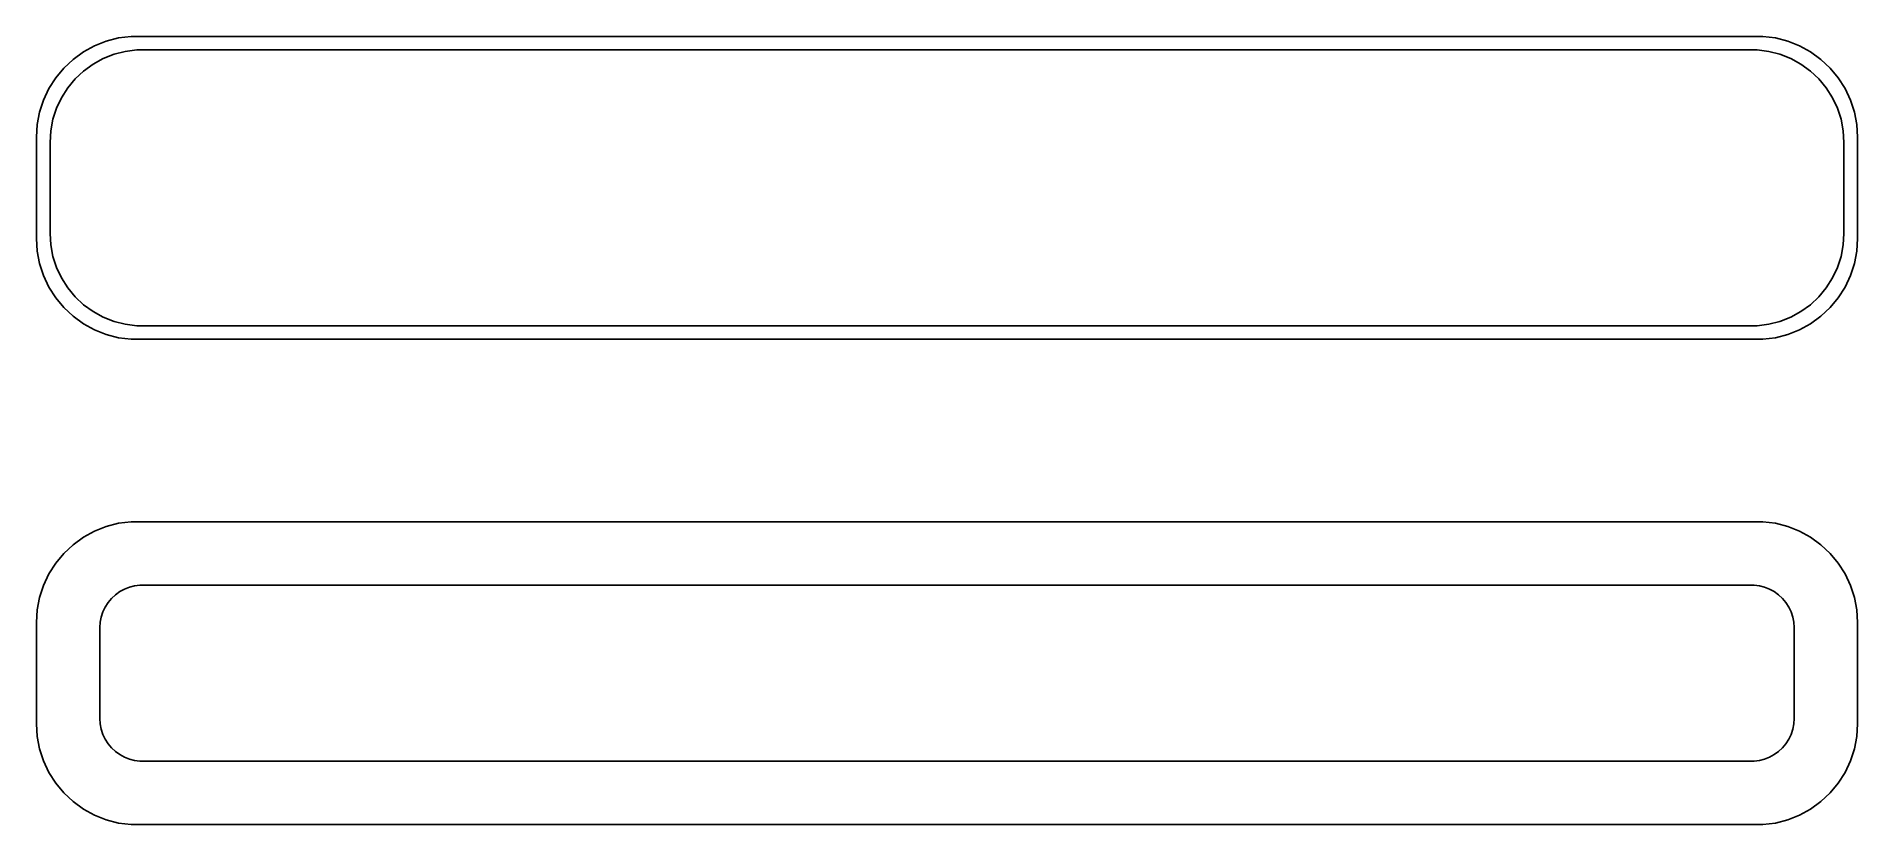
# Model space of a CAD drawing. Header units: metres. Extents: x -45 to 45, y 40.5 to 79.5.
import ezdxf

# ---------------------------------------------------------------- set-up
doc = ezdxf.new("R2010")
doc.units = ezdxf.units.M

msp = doc.modelspace()

# ---------------------------------------------------------------- linework, layer by layer
for p, q in [((-41.5451, 79.2553), (-42.1289, 79.0241)), ((-40.9369, 79.4114), (-41.5451, 79.2553)), ((-40.3139, 79.4901), (-40.9369, 79.4114)), ((40.3139, 79.4901), (-40.3139, 79.4901)), ((40.9369, 79.4114), (40.3139, 79.4901)), ((41.5451, 79.2553), (40.9369, 79.4114)), ((42.1289, 79.0241), (41.5451, 79.2553)), ((-43.1871, 78.3526), (-43.6448, 77.9227)), ((-42.6791, 78.7216), (-43.1871, 78.3526)), ((-42.1289, 79.0241), (-42.6791, 78.7216)), ((-42.2032, 78.1157), (-41.6994, 78.3927)), ((-41.6994, 78.3927), (-41.1648, 78.6044)), ((-41.1648, 78.6044), (-40.6079, 78.7473)), ((-40.6079, 78.7473), (-40.0375, 78.8194)), ((-40.0375, 78.8194), (40.0375, 78.8194)), ((40.0375, 78.8194), (40.6079, 78.7473)), ((40.6079, 78.7473), (41.1648, 78.6044)), ((41.1648, 78.6044), (41.6994, 78.3927)), ((41.6994, 78.3927), (42.2032, 78.1157)), ((42.6791, 78.7216), (42.1289, 79.0241)), ((43.1871, 78.3526), (42.6791, 78.7216)), ((43.6448, 77.9227), (43.1871, 78.3526)), ((-44.0451, 77.4389), (-44.3815, 76.9088)), ((-43.6448, 77.9227), (-44.0451, 77.4389)), ((-43.0875, 77.3842), (-42.6684, 77.7777)), ((-42.6684, 77.7777), (-42.2032, 78.1157)), ((42.2032, 78.1157), (42.6684, 77.7777)), ((42.6684, 77.7777), (43.0875, 77.3842)), ((44.0451, 77.4389), (43.6448, 77.9227)), ((44.3815, 76.9088), (44.0451, 77.4389)), ((-44.3815, 76.9088), (-44.6489, 76.3406)), ((-43.7621, 76.4557), (-43.454, 76.9411)), ((-43.454, 76.9411), (-43.0875, 77.3842)), ((43.0875, 77.3842), (43.454, 76.9411)), ((43.454, 76.9411), (43.7621, 76.4557)), ((44.6489, 76.3406), (44.3815, 76.9088)), ((-44.8429, 75.7434), (-44.9606, 75.1267)), ((-44.6489, 76.3406), (-44.8429, 75.7434)), ((-44.1846, 75.3886), (-44.0069, 75.9354)), ((-44.0069, 75.9354), (-43.7621, 76.4557)), ((43.7621, 76.4557), (44.0069, 75.9354)), ((44.0069, 75.9354), (44.1846, 75.3886)), ((44.8429, 75.7434), (44.6489, 76.3406)), ((44.9606, 75.1267), (44.8429, 75.7434)), ((-44.9606, 75.1267), (-45, 74.5)), ((-44.3284, 74.25), (-44.2923, 74.8238)), ((-44.2923, 74.8238), (-44.1846, 75.3886)), ((44.1846, 75.3886), (44.2923, 74.8238)), ((44.2923, 74.8238), (44.3284, 74.25)), ((45, 74.5), (44.9606, 75.1267)), ((-45, 74.5), (-45, 69.5)), ((-44.3284, 69.75), (-44.3284, 74.25)), ((44.3284, 74.25), (44.3284, 69.75)), ((45, 69.5), (45, 74.5)), ((-45, 69.5), (-44.9606, 68.8733)), ((-44.2923, 69.1762), (-44.3284, 69.75)), ((44.3284, 69.75), (44.2923, 69.1762)), ((44.9606, 68.8733), (45, 69.5)), ((-44.9606, 68.8733), (-44.8429, 68.2566)), ((-44.1846, 68.6114), (-44.2923, 69.1762)), ((-44.0069, 68.0646), (-44.1846, 68.6114)), ((44.1846, 68.6114), (44.0069, 68.0646)), ((44.2923, 69.1762), (44.1846, 68.6114)), ((44.8429, 68.2566), (44.9606, 68.8733)), ((-44.8429, 68.2566), (-44.6489, 67.6594)), ((-44.6489, 67.6594), (-44.3815, 67.0912)), ((-43.7621, 67.5443), (-44.0069, 68.0646)), ((-43.454, 67.0589), (-43.7621, 67.5443)), ((43.7621, 67.5443), (43.454, 67.0589)), ((44.0069, 68.0646), (43.7621, 67.5443)), ((44.3815, 67.0912), (44.6489, 67.6594)), ((44.6489, 67.6594), (44.8429, 68.2566)), ((-44.3815, 67.0912), (-44.0451, 66.5611)), ((-43.0875, 66.6158), (-43.454, 67.0589)), ((-42.6684, 66.2223), (-43.0875, 66.6158)), ((43.0875, 66.6158), (42.6684, 66.2223)), ((43.454, 67.0589), (43.0875, 66.6158)), ((44.0451, 66.5611), (44.3815, 67.0912)), ((-44.0451, 66.5611), (-43.6448, 66.0773)), ((-43.6448, 66.0773), (-43.1871, 65.6474)), ((-42.2032, 65.8843), (-42.6684, 66.2223)), ((-41.6994, 65.6073), (-42.2032, 65.8843)), ((42.2032, 65.8843), (41.6994, 65.6073)), ((42.6684, 66.2223), (42.2032, 65.8843)), ((43.1871, 65.6474), (43.6448, 66.0773)), ((43.6448, 66.0773), (44.0451, 66.5611)), ((-43.1871, 65.6474), (-42.6791, 65.2784)), ((-42.6791, 65.2784), (-42.1289, 64.9759)), ((-42.1289, 64.9759), (-41.5451, 64.7447)), ((-41.1648, 65.3956), (-41.6994, 65.6073)), ((-40.6079, 65.2527), (-41.1648, 65.3956)), ((-40.0375, 65.1806), (-40.6079, 65.2527)), ((40.0375, 65.1806), (-40.0375, 65.1806)), ((40.6079, 65.2527), (40.0375, 65.1806)), ((41.1648, 65.3956), (40.6079, 65.2527)), ((41.6994, 65.6073), (41.1648, 65.3956)), ((41.5451, 64.7447), (42.1289, 64.9759)), ((42.1289, 64.9759), (42.6791, 65.2784)), ((42.6791, 65.2784), (43.1871, 65.6474)), ((-41.5451, 64.7447), (-40.9369, 64.5886)), ((-40.9369, 64.5886), (-40.3139, 64.5099)), ((-40.3139, 64.5099), (40.3139, 64.5099)), ((40.3139, 64.5099), (40.9369, 64.5886)), ((40.9369, 64.5886), (41.5451, 64.7447)), ((-42.1289, 55.0241), (-42.6791, 54.7216)), ((-41.5451, 55.2553), (-42.1289, 55.0241)), ((-40.9369, 55.4114), (-41.5451, 55.2553)), ((-40.3139, 55.4901), (-40.9369, 55.4114)), ((40.3139, 55.4901), (-40.3139, 55.4901)), ((40.9369, 55.4114), (40.3139, 55.4901)), ((41.5451, 55.2553), (40.9369, 55.4114)), ((42.1289, 55.0241), (41.5451, 55.2553)), ((42.6791, 54.7216), (42.1289, 55.0241)), ((-43.1871, 54.3526), (-43.6448, 53.9227)), ((-42.6791, 54.7216), (-43.1871, 54.3526)), ((43.1871, 54.3526), (42.6791, 54.7216)), ((43.6448, 53.9227), (43.1871, 54.3526)), ((-44.0451, 53.4389), (-44.3815, 52.9088)), ((-43.6448, 53.9227), (-44.0451, 53.4389)), ((44.0451, 53.4389), (43.6448, 53.9227)), ((44.3815, 52.9088), (44.0451, 53.4389)), ((-44.6489, 52.3406), (-44.8429, 51.7434)), ((-44.3815, 52.9088), (-44.6489, 52.3406)), ((-40.6482, 52.1588), (-40.4019, 52.2564)), ((-40.4019, 52.2564), (-40.1453, 52.3223)), ((-40.1453, 52.3223), (-39.8825, 52.3555)), ((-39.8825, 52.3555), (39.8825, 52.3555)), ((39.8825, 52.3555), (40.1453, 52.3223)), ((40.1453, 52.3223), (40.4019, 52.2564)), ((40.4019, 52.2564), (40.6482, 52.1588)), ((44.6489, 52.3406), (44.3815, 52.9088)), ((44.8429, 51.7434), (44.6489, 52.3406)), ((-44.8429, 51.7434), (-44.9606, 51.1267)), ((-41.5987, 51.2663), (-41.4567, 51.49)), ((-41.4567, 51.49), (-41.2879, 51.6941)), ((-41.2879, 51.6941), (-41.0947, 51.8755)), ((-41.0947, 51.8755), (-40.8804, 52.0312)), ((-40.8804, 52.0312), (-40.6482, 52.1588)), ((40.6482, 52.1588), (40.8804, 52.0312)), ((40.8804, 52.0312), (41.0947, 51.8755)), ((41.0947, 51.8755), (41.2879, 51.6941)), ((41.2879, 51.6941), (41.4567, 51.49)), ((41.4567, 51.49), (41.5987, 51.2663)), ((44.9606, 51.1267), (44.8429, 51.7434)), ((-44.9606, 51.1267), (-45, 50.5)), ((-45, 50.5), (-45, 45.5)), ((-41.8596, 50.25), (-41.843, 50.5144)), ((-41.843, 50.5144), (-41.7934, 50.7746)), ((-41.7934, 50.7746), (-41.7115, 51.0266)), ((-41.7115, 51.0266), (-41.5987, 51.2663)), ((41.5987, 51.2663), (41.7115, 51.0266)), ((41.7115, 51.0266), (41.7934, 50.7746)), ((41.7934, 50.7746), (41.843, 50.5144)), ((41.843, 50.5144), (41.8596, 50.25)), ((45, 50.5), (44.9606, 51.1267)), ((45, 45.5), (45, 50.5)), ((-41.8596, 45.75), (-41.8596, 50.25)), ((41.8596, 50.25), (41.8596, 45.75)), ((-45, 45.5), (-44.9606, 44.8733)), ((-41.843, 45.4856), (-41.8596, 45.75)), ((-41.7934, 45.2254), (-41.843, 45.4856)), ((-41.7115, 44.9734), (-41.7934, 45.2254)), ((41.7934, 45.2254), (41.7115, 44.9734)), ((41.843, 45.4856), (41.7934, 45.2254)), ((41.8596, 45.75), (41.843, 45.4856)), ((44.9606, 44.8733), (45, 45.5)), ((-44.9606, 44.8733), (-44.8429, 44.2566)), ((-44.8429, 44.2566), (-44.6489, 43.6594)), ((-41.5987, 44.7337), (-41.7115, 44.9734)), ((-41.4567, 44.51), (-41.5987, 44.7337)), ((-41.2879, 44.3059), (-41.4567, 44.51)), ((-41.0947, 44.1245), (-41.2879, 44.3059)), ((-40.8804, 43.9688), (-41.0947, 44.1245)), ((41.0947, 44.1245), (40.8804, 43.9688)), ((41.2879, 44.3059), (41.0947, 44.1245)), ((41.4567, 44.51), (41.2879, 44.3059)), ((41.5987, 44.7337), (41.4567, 44.51)), ((41.7115, 44.9734), (41.5987, 44.7337)), ((44.6489, 43.6594), (44.8429, 44.2566)), ((44.8429, 44.2566), (44.9606, 44.8733)), ((-44.6489, 43.6594), (-44.3815, 43.0912)), ((-40.6482, 43.8412), (-40.8804, 43.9688)), ((-40.4019, 43.7436), (-40.6482, 43.8412)), ((-40.1453, 43.6777), (-40.4019, 43.7436)), ((-39.8825, 43.6445), (-40.1453, 43.6777)), ((39.8825, 43.6445), (-39.8825, 43.6445)), ((40.1453, 43.6777), (39.8825, 43.6445)), ((40.4019, 43.7436), (40.1453, 43.6777)), ((40.6482, 43.8412), (40.4019, 43.7436)), ((40.8804, 43.9688), (40.6482, 43.8412)), ((44.3815, 43.0912), (44.6489, 43.6594)), ((-44.3815, 43.0912), (-44.0451, 42.5611)), ((-44.0451, 42.5611), (-43.6448, 42.0773)), ((43.6448, 42.0773), (44.0451, 42.5611)), ((44.0451, 42.5611), (44.3815, 43.0912)), ((-43.6448, 42.0773), (-43.1871, 41.6474)), ((-43.1871, 41.6474), (-42.6791, 41.2784)), ((42.6791, 41.2784), (43.1871, 41.6474)), ((43.1871, 41.6474), (43.6448, 42.0773)), ((-42.6791, 41.2784), (-42.1289, 40.9759)), ((-42.1289, 40.9759), (-41.5451, 40.7447)), ((-41.5451, 40.7447), (-40.9369, 40.5886)), ((-40.9369, 40.5886), (-40.3139, 40.5099)), ((-40.3139, 40.5099), (40.3139, 40.5099)), ((40.3139, 40.5099), (40.9369, 40.5886)), ((40.9369, 40.5886), (41.5451, 40.7447)), ((41.5451, 40.7447), (42.1289, 40.9759)), ((42.1289, 40.9759), (42.6791, 41.2784))]:
    msp.add_line(p, q)

doc.saveas('drawing.dxf')
